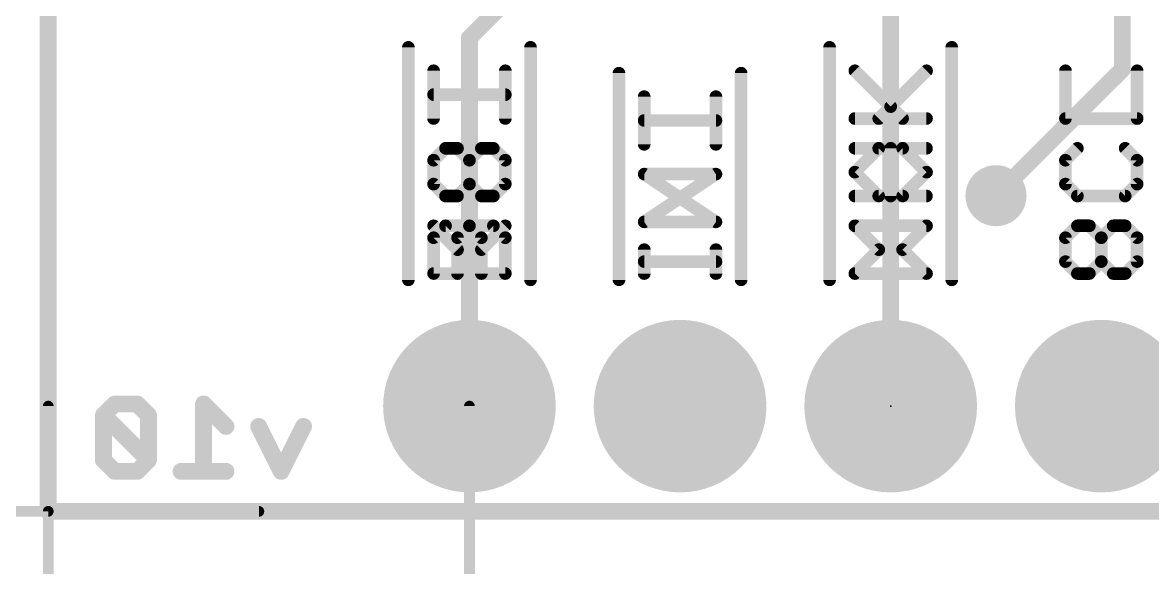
# Model space of a CAD drawing. Extents: x -34 to 73, y -25 to 33.
# Drawn here: x -0.31 to 13.32, y -0.68 to 5.9 of the extents above; entities that cross this region are included whole.
import ezdxf

# ---------------------------------------------------------------- set-up
doc = ezdxf.new("R2010")
doc.units = 0
for name, color, linetype in [('16', 132, 'CONTINUOUS'), ('17', 110, 'CONTINUOUS'), ('18', 110, 'CONTINUOUS'), ('20', 53, 'CONTINUOUS'), ('21', 41, 'CONTINUOUS'), ('22', 40, 'CONTINUOUS'), ('23', 53, 'CONTINUOUS'), ('29', 253, 'CONTINUOUS'), ('47', 253, 'CONTINUOUS'), ('51', 53, 'CONTINUOUS')]:
    doc.layers.add(name, color=color, linetype=linetype)

# ---------------------------------------------------------------- blocks, each defined once
blk = doc.blocks.new('RECT')
blk.add_solid([(-0.5, -0.5), (0.5, -0.5), (-0.5, 0.5), (0.5, 0.5)])
blk = doc.blocks.new('ROUNDP')
at = {"const_width": 0.5}
blk.add_lwpolyline([(0, -0.25, 1), (0, 0.25, 1), (0, -0.25)], format="xyb", dxfattribs=at)
blk = doc.blocks.new('ROUNDV')
at = {"const_width": 0.5}
blk.add_lwpolyline([(0, -0.25, 1), (0, 0.25, 1), (0, -0.25)], format="xyb", dxfattribs=at)

msp = doc.modelspace()

# ---------------------------------------------------------------- linework, layer by layer
at = {"layer": '16', "const_width": 0.2032}
for points in [[(0, 0), (0, 25.4)], [(12.954, 5.334), (12.954, 8.636)], [(10.16, 1.27), (10.16, 7.874)], [(6.35, 6.985), (5.08, 5.715)], [(5.08, 5.715), (5.08, 1.27)], [(11.43, 3.81), (12.954, 5.334)], [(0.8019, 1.2961), (0.6663, 1.1605)], [(1.0731, 1.2961), (0.8019, 1.2961)], [(1.2086, 1.1605), (1.0731, 1.2961)], [(2.1442, 1.0249), (1.873, 1.2961)], [(1.873, 1.2961), (1.873, 0.4826)], [(0.6663, 1.1605), (0.6663, 0.6182)], [(1.2086, 0.6182), (0.6663, 1.1605)], [(1.2086, 0.6182), (1.2086, 1.1605)], [(2.8085, 0.4826), (2.5373, 1.0249)], [(3.0797, 1.0249), (2.8085, 0.4826)], [(0.6663, 0.6182), (0.8019, 0.4826)], [(1.0731, 0.4826), (1.2086, 0.6182)], [(0.8019, 0.4826), (1.0731, 0.4826)], [(2.1442, 0.4826), (1.6018, 0.4826)], [(25.4, 0), (0, 0)]]:
    msp.add_lwpolyline(points, dxfattribs=at)
at = {"layer": '16', "const_width": 0.1016}
for points in [[(5.1308, 5.715, 1), (5.0292, 5.715)], [(5.0441, 5.7509, 1), (5.1159, 5.6791)], [(12.9032, 5.334, 1), (13.0048, 5.334)], [(12.9899, 5.2981, 1), (12.9181, 5.3699)], [(11.3941, 3.8459, 1), (11.4659, 3.7741)], [(0.8019, 1.3469, 1), (0.8019, 1.2453)], [(0.8378, 1.2602, 1), (0.766, 1.332)], [(1.109, 1.332, 1), (1.0371, 1.2602)], [(1.0731, 1.2453, 1), (1.0731, 1.3469)], [(1.9089, 1.332, 1), (1.8371, 1.2602)], [(1.9238, 1.2961, 1), (1.8222, 1.2961)], [(0.7171, 1.1605, 1), (0.6155, 1.1605)], [(0.7022, 1.1964, 1), (0.6304, 1.1246)], [(0.6304, 1.1964, 1), (0.7022, 1.1246)], [(1.2594, 1.1605, 1), (1.1578, 1.1605)], [(1.1727, 1.1246, 1), (1.2446, 1.1964)], [(5.0292, 1.27, 1), (5.1308, 1.27)], [(10.1092, 1.27, 1), (10.2108, 1.27)], [(2.1082, 0.989, 1), (2.1801, 1.0608)], [(2.5828, 1.0476, 1), (2.4919, 1.0022)], [(3.1251, 1.0022, 1), (3.0342, 1.0476)], [(0.7022, 0.6541, 1), (0.6304, 0.5823)], [(1.2446, 0.5823, 1), (1.1727, 0.6541)], [(1.1727, 0.5823, 1), (1.2446, 0.6541)], [(0.6155, 0.6182, 1), (0.7171, 0.6182)], [(0.8019, 0.5334, 1), (0.8019, 0.4318)], [(0.766, 0.4467, 1), (0.8378, 0.5185)], [(1.0371, 0.5185, 1), (1.109, 0.4467)], [(1.0731, 0.4318, 1), (1.0731, 0.5334)], [(1.1578, 0.6182, 1), (1.2594, 0.6182)], [(1.6018, 0.5334, 1), (1.6018, 0.4318)], [(2.1442, 0.4318, 1), (2.1442, 0.5334)], [(2.7631, 0.5053, 1), (2.854, 0.4599)], [(2.7631, 0.4599, 1), (2.854, 0.5053)], [(1.8222, 0.4826, 1), (1.9238, 0.4826)], [(0, 0.0508, 1), (0, -0.0508)], [(-0.0508, 0, 1), (0.0508, 0)]]:
    msp.add_lwpolyline(points, format="xyb", dxfattribs=at)
at = {"layer": '20', "const_width": 0.2032}
for points in [[(0, 0), (0, 25.4)], [(25.4, 0), (0, 0)]]:
    msp.add_lwpolyline(points, dxfattribs=at)
at = {"layer": '20', "const_width": 0.1016}
for points in [[(0, 0.0508, 1), (0, -0.0508)], [(-0.0508, 0, 1), (0.0508, 0)]]:
    msp.add_lwpolyline(points, format="xyb", dxfattribs=at)
at = {"layer": '21', "const_width": 0.1524}
for points in [[(4.3434, 2.794), (4.3434, 5.6006)], [(9.4234, 2.794), (9.4234, 5.6006)], [(4.6475, 4.7412), (4.6475, 5.3175)], [(6.8834, 2.794), (6.8834, 5.2887)], [(10.3037, 4.7412), (9.7275, 5.3175)], [(10.1596, 4.8853), (10.5918, 5.3175)], [(13.1318, 4.7412), (13.1318, 5.3175)], [(5.5118, 5.0293), (4.6475, 5.0293)], [(7.1875, 4.4294), (7.1875, 5.0056)], [(8.0518, 4.7175), (7.1875, 4.7175)], [(9.7275, 4.7412), (10.5918, 4.7412)], [(12.2675, 4.7412), (13.1318, 4.7412)], [(4.7915, 4.3819), (4.6475, 4.2379)], [(5.0796, 4.2379), (5.2237, 4.3819)], [(5.2237, 4.3819), (5.3677, 4.3819)], [(5.3677, 4.3819), (5.5118, 4.2379)], [(9.7275, 4.0938), (10.0156, 4.3819)], [(10.0156, 4.3819), (10.5918, 4.3819)], [(10.1596, 3.8057), (10.1596, 4.3819)], [(12.4115, 4.3819), (12.2675, 4.2379)], [(13.1318, 4.2379), (12.9877, 4.3819)], [(4.6475, 4.2379), (4.6475, 3.9498)], [(5.0796, 3.9498), (5.0796, 4.2379)], [(5.5118, 4.2379), (5.5118, 3.9498)], [(12.2675, 4.2379), (12.2675, 3.9498)], [(13.1318, 3.9498), (13.1318, 4.2379)], [(7.1875, 3.4939), (8.0518, 4.0701)], [(8.0518, 4.0701), (7.1875, 4.0701)], [(10.0156, 3.8057), (9.7275, 4.0938)], [(4.6475, 3.9498), (4.7915, 3.8057)], [(4.9356, 3.8057), (5.0796, 3.9498)], [(5.5118, 3.9498), (5.3677, 3.8057)], [(12.2675, 3.9498), (12.4115, 3.8057)], [(12.9877, 3.8057), (13.1318, 3.9498)], [(4.7915, 3.8057), (4.9356, 3.8057)], [(10.5918, 3.8057), (10.0156, 3.8057)], [(12.4115, 3.8057), (12.9877, 3.8057)], [(8.0518, 3.4939), (7.1875, 3.4939)], [(4.6475, 3.3024), (4.7915, 3.4464)], [(4.7915, 3.4464), (5.0796, 3.4464)], [(5.0796, 3.4464), (5.2237, 3.3024)], [(5.2237, 3.1583), (5.5118, 3.4464)], [(10.5918, 3.4464), (9.7275, 3.4464)], [(10.3037, 3.1583), (10.5918, 3.4464)], [(12.4115, 3.4464), (12.2675, 3.3024)], [(12.6996, 3.3024), (12.8437, 3.4464)], [(12.8437, 3.4464), (12.9877, 3.4464)], [(12.9877, 3.4464), (13.1318, 3.3024)], [(4.6475, 2.8702), (4.6475, 3.3024)], [(5.2237, 3.3024), (5.2237, 2.8702)], [(12.2675, 3.3024), (12.2675, 3.0143)], [(12.6996, 3.0143), (12.6996, 3.3024)], [(13.1318, 3.3024), (13.1318, 3.0143)], [(7.1875, 2.8702), (7.1875, 3.1583)], [(8.0518, 2.8702), (8.0518, 3.1583)], [(10.5918, 2.8702), (10.3037, 3.1583)], [(8.0518, 3.0143), (7.1875, 3.0143)], [(12.2675, 3.0143), (12.4115, 2.8702)], [(12.5556, 2.8702), (12.6996, 3.0143)], [(13.1318, 3.0143), (12.9877, 2.8702)], [(5.5118, 2.8702), (4.6475, 2.8702)], [(9.7275, 2.8702), (10.5918, 2.8702)], [(12.4115, 2.8702), (12.5556, 2.8702)]]:
    msp.add_lwpolyline(points, dxfattribs=at)
at = {"layer": '21', "const_width": 0.0762}
for points in [[(4.3815, 5.6006, 1), (4.3053, 5.6006)], [(9.4615, 5.6006, 1), (9.3853, 5.6006)], [(4.6856, 5.3175, 1), (4.6094, 5.3175)], [(6.9215, 5.2887, 1), (6.8453, 5.2887)], [(9.7544, 5.3444, 1), (9.7005, 5.2905)], [(10.6187, 5.2905, 1), (10.5649, 5.3444)], [(13.1699, 5.3175, 1), (13.0937, 5.3175)], [(4.6475, 5.0675, 1), (4.6475, 4.9912)], [(5.5118, 4.9912, 1), (5.5118, 5.0675)], [(7.2256, 5.0056, 1), (7.1494, 5.0056)], [(10.1327, 4.9122, 1), (10.1866, 4.8584)], [(4.6094, 4.7412, 1), (4.6856, 4.7412)], [(7.1875, 4.7556, 1), (7.1875, 4.6794)], [(8.0518, 4.6794, 1), (8.0518, 4.7556)], [(9.7275, 4.7793, 1), (9.7275, 4.7031)], [(10.2767, 4.7143, 1), (10.3306, 4.7682)], [(10.5918, 4.7031, 1), (10.5918, 4.7793)], [(12.2675, 4.7793, 1), (12.2675, 4.7031)], [(13.0937, 4.7412, 1), (13.1699, 4.7412)], [(13.1318, 4.7031, 1), (13.1318, 4.7793)], [(4.8185, 4.355, 1), (4.7646, 4.4089)], [(5.2237, 4.42, 1), (5.2237, 4.3438)], [(5.2506, 4.355, 1), (5.1967, 4.4089)], [(5.3947, 4.4089, 1), (5.3408, 4.355)], [(5.3677, 4.3438, 1), (5.3677, 4.42)], [(7.1494, 4.4294, 1), (7.2256, 4.4294)], [(10.0156, 4.42, 1), (10.0156, 4.3438)], [(10.0425, 4.355, 1), (9.9886, 4.4089)], [(10.1977, 4.3819, 1), (10.1215, 4.3819)], [(10.5918, 4.3438, 1), (10.5918, 4.42)], [(12.4385, 4.355, 1), (12.3846, 4.4089)], [(13.0147, 4.4089, 1), (12.9608, 4.355)], [(4.6205, 4.2648, 1), (4.6744, 4.2109)], [(4.6856, 4.2379, 1), (4.6094, 4.2379)], [(5.1177, 4.2379, 1), (5.0415, 4.2379)], [(5.0527, 4.2648, 1), (5.1066, 4.2109)], [(5.5499, 4.2379, 1), (5.4737, 4.2379)], [(5.4849, 4.2109, 1), (5.5387, 4.2648)], [(12.2405, 4.2648, 1), (12.2944, 4.2109)], [(12.3056, 4.2379, 1), (12.2294, 4.2379)], [(13.1699, 4.2379, 1), (13.0937, 4.2379)], [(13.1049, 4.2109, 1), (13.1587, 4.2648)], [(7.1875, 4.1082, 1), (7.1875, 4.032)], [(8.0729, 4.0384, 1), (8.0307, 4.1018)], [(8.0518, 4.032, 1), (8.0518, 4.1082)], [(9.7544, 4.1208, 1), (9.7005, 4.0669)], [(9.7005, 4.1208, 1), (9.7544, 4.0669)], [(4.6744, 3.9767, 1), (4.6205, 3.9228)], [(4.6094, 3.9498, 1), (4.6856, 3.9498)], [(5.0415, 3.9498, 1), (5.1177, 3.9498)], [(5.1066, 3.9228, 1), (5.0527, 3.9767)], [(5.4737, 3.9498, 1), (5.5499, 3.9498)], [(5.5387, 3.9228, 1), (5.4849, 3.9767)], [(12.2944, 3.9767, 1), (12.2405, 3.9228)], [(12.2294, 3.9498, 1), (12.3056, 3.9498)], [(13.0937, 3.9498, 1), (13.1699, 3.9498)], [(13.1587, 3.9228, 1), (13.1049, 3.9767)], [(4.7915, 3.8438, 1), (4.7915, 3.7676)], [(4.7646, 3.7788, 1), (4.8185, 3.8327)], [(4.9086, 3.8327, 1), (4.9625, 3.7788)], [(4.9356, 3.7676, 1), (4.9356, 3.8438)], [(5.3408, 3.8327, 1), (5.3947, 3.7788)], [(10.0156, 3.8438, 1), (10.0156, 3.7676)], [(9.9886, 3.7788, 1), (10.0425, 3.8327)], [(10.1215, 3.8057, 1), (10.1977, 3.8057)], [(10.5918, 3.7676, 1), (10.5918, 3.8438)], [(12.4115, 3.8438, 1), (12.4115, 3.7676)], [(12.3846, 3.7788, 1), (12.4385, 3.8327)], [(12.9608, 3.8327, 1), (13.0147, 3.7788)], [(12.9877, 3.7676, 1), (12.9877, 3.8438)], [(7.1663, 3.5256, 1), (7.2086, 3.4622)], [(7.1875, 3.532, 1), (7.1875, 3.4558)], [(8.0518, 3.4558, 1), (8.0518, 3.532)], [(4.7915, 3.4845, 1), (4.7915, 3.4083)], [(4.8185, 3.4195, 1), (4.7646, 3.4734)], [(5.1066, 3.4734, 1), (5.0527, 3.4195)], [(5.0796, 3.4083, 1), (5.0796, 3.4845)], [(5.5387, 3.4195, 1), (5.4849, 3.4734)], [(9.7275, 3.4845, 1), (9.7275, 3.4083)], [(10.6187, 3.4195, 1), (10.5649, 3.4734)], [(10.5918, 3.4083, 1), (10.5918, 3.4845)], [(12.4385, 3.4195, 1), (12.3846, 3.4734)], [(12.8437, 3.4845, 1), (12.8437, 3.4083)], [(12.8706, 3.4195, 1), (12.8167, 3.4734)], [(13.0147, 3.4734, 1), (12.9608, 3.4195)], [(12.9877, 3.4083, 1), (12.9877, 3.4845)], [(4.6205, 3.3293, 1), (4.6744, 3.2754)], [(4.6856, 3.3024, 1), (4.6094, 3.3024)], [(5.2618, 3.3024, 1), (5.1856, 3.3024)], [(5.1967, 3.2754, 1), (5.2506, 3.3293)], [(12.2405, 3.3293, 1), (12.2944, 3.2754)], [(12.3056, 3.3024, 1), (12.2294, 3.3024)], [(12.7377, 3.3024, 1), (12.6615, 3.3024)], [(12.6727, 3.3293, 1), (12.7266, 3.2754)], [(13.1699, 3.3024, 1), (13.0937, 3.3024)], [(13.1049, 3.2754, 1), (13.1587, 3.3293)], [(5.1967, 3.1853, 1), (5.2506, 3.1314)], [(7.2256, 3.1583, 1), (7.1494, 3.1583)], [(8.0899, 3.1583, 1), (8.0137, 3.1583)], [(10.3306, 3.1853, 1), (10.2767, 3.1314)], [(10.2767, 3.1853, 1), (10.3306, 3.1314)], [(7.1875, 3.0524, 1), (7.1875, 2.9762)], [(8.0518, 2.9762, 1), (8.0518, 3.0524)], [(12.2944, 3.0412, 1), (12.2405, 2.9873)], [(12.2294, 3.0143, 1), (12.3056, 3.0143)], [(12.6615, 3.0143, 1), (12.7377, 3.0143)], [(12.7266, 2.9873, 1), (12.6727, 3.0412)], [(13.0937, 3.0143, 1), (13.1699, 3.0143)], [(13.1587, 2.9873, 1), (13.1049, 3.0412)], [(4.6475, 2.9083, 1), (4.6475, 2.8321)], [(4.6094, 2.8702, 1), (4.6856, 2.8702)], [(5.1856, 2.8702, 1), (5.2618, 2.8702)], [(5.5118, 2.8321, 1), (5.5118, 2.9083)], [(7.1494, 2.8702, 1), (7.2256, 2.8702)], [(8.0137, 2.8702, 1), (8.0899, 2.8702)], [(9.7275, 2.9083, 1), (9.7275, 2.8321)], [(10.5649, 2.8433, 1), (10.6187, 2.8971)], [(10.5918, 2.8321, 1), (10.5918, 2.9083)], [(12.4115, 2.9083, 1), (12.4115, 2.8321)], [(12.3846, 2.8433, 1), (12.4385, 2.8971)], [(12.5286, 2.8971, 1), (12.5825, 2.8433)], [(12.5556, 2.8321, 1), (12.5556, 2.9083)], [(12.9608, 2.8971, 1), (13.0147, 2.8433)], [(4.3053, 2.794, 1), (4.3815, 2.794)], [(6.8453, 2.794, 1), (6.9215, 2.794)], [(9.3853, 2.794, 1), (9.4615, 2.794)]]:
    msp.add_lwpolyline(points, format="xyb", dxfattribs=at)
at = {"layer": '22', "const_width": 0.1524}
for points in [[(5.8166, 2.794), (5.8166, 5.6006)], [(10.8966, 2.794), (10.8966, 5.6006)], [(5.5125, 4.7412), (5.5125, 5.3175)], [(8.3566, 2.794), (8.3566, 5.2887)], [(10.1604, 4.8853), (9.7282, 5.3175)], [(10.0163, 4.7412), (10.5925, 5.3175)], [(12.2682, 4.7412), (12.2682, 5.3175)], [(4.6482, 5.0293), (5.5125, 5.0293)], [(8.0525, 4.4294), (8.0525, 5.0056)], [(7.1882, 4.7175), (8.0525, 4.7175)], [(10.5925, 4.7412), (9.7282, 4.7412)], [(13.1325, 4.7412), (12.2682, 4.7412)], [(4.7923, 4.3819), (4.6482, 4.2379)], [(4.9363, 4.3819), (4.7923, 4.3819)], [(5.0804, 4.2379), (4.9363, 4.3819)], [(5.3685, 4.3819), (5.5125, 4.2379)], [(10.3044, 4.3819), (9.7282, 4.3819)], [(10.1604, 3.8057), (10.1604, 4.3819)], [(10.5925, 4.0938), (10.3044, 4.3819)], [(12.2682, 4.2379), (12.4123, 4.3819)], [(12.9885, 4.3819), (13.1325, 4.2379)], [(4.6482, 4.2379), (4.6482, 3.9498)], [(5.0804, 3.9498), (5.0804, 4.2379)], [(5.5125, 4.2379), (5.5125, 3.9498)], [(12.2682, 3.9498), (12.2682, 4.2379)], [(13.1325, 4.2379), (13.1325, 3.9498)], [(8.0525, 3.4939), (7.1882, 4.0701)], [(7.1882, 4.0701), (8.0525, 4.0701)], [(10.3044, 3.8057), (10.5925, 4.0938)], [(4.6482, 3.9498), (4.7923, 3.8057)], [(5.2244, 3.8057), (5.0804, 3.9498)], [(5.5125, 3.9498), (5.3685, 3.8057)], [(12.4123, 3.8057), (12.2682, 3.9498)], [(13.1325, 3.9498), (12.9885, 3.8057)], [(5.3685, 3.8057), (5.2244, 3.8057)], [(9.7282, 3.8057), (10.3044, 3.8057)], [(12.9885, 3.8057), (12.4123, 3.8057)], [(7.1882, 3.4939), (8.0525, 3.4939)], [(4.9363, 3.1583), (4.6482, 3.4464)], [(5.0804, 3.4464), (4.9363, 3.3024)], [(5.3685, 3.4464), (5.0804, 3.4464)], [(5.5125, 3.3024), (5.3685, 3.4464)], [(10.0163, 3.1583), (9.7282, 3.4464)], [(9.7282, 3.4464), (10.5925, 3.4464)], [(12.4123, 3.4464), (12.2682, 3.3024)], [(12.5563, 3.4464), (12.4123, 3.4464)], [(12.7004, 3.3024), (12.5563, 3.4464)], [(12.9885, 3.4464), (13.1325, 3.3024)], [(4.9363, 3.3024), (4.9363, 2.8702)], [(5.5125, 2.8702), (5.5125, 3.3024)], [(12.2682, 3.3024), (12.2682, 3.0143)], [(12.7004, 3.0143), (12.7004, 3.3024)], [(13.1325, 3.3024), (13.1325, 3.0143)], [(7.1882, 2.8702), (7.1882, 3.1583)], [(8.0525, 2.8702), (8.0525, 3.1583)], [(9.7282, 2.8702), (10.0163, 3.1583)], [(7.1882, 3.0143), (8.0525, 3.0143)], [(12.2682, 3.0143), (12.4123, 2.8702)], [(12.8444, 2.8702), (12.7004, 3.0143)], [(13.1325, 3.0143), (12.9885, 2.8702)], [(4.6482, 2.8702), (5.5125, 2.8702)], [(10.5925, 2.8702), (9.7282, 2.8702)], [(12.9885, 2.8702), (12.8444, 2.8702)]]:
    msp.add_lwpolyline(points, dxfattribs=at)
at = {"layer": '22', "const_width": 0.0762}
for points in [[(5.8547, 5.6006, 1), (5.7785, 5.6006)], [(10.9347, 5.6006, 1), (10.8585, 5.6006)], [(5.5506, 5.3175, 1), (5.4744, 5.3175)], [(8.3947, 5.2887, 1), (8.3185, 5.2887)], [(9.7551, 5.3444, 1), (9.7013, 5.2905)], [(10.6195, 5.2905, 1), (10.5656, 5.3444)], [(12.3063, 5.3175, 1), (12.2301, 5.3175)], [(4.6482, 5.0675, 1), (4.6482, 4.9912)], [(5.5125, 4.9912, 1), (5.5125, 5.0675)], [(8.0906, 5.0056, 1), (8.0144, 5.0056)], [(10.1334, 4.8584, 1), (10.1873, 4.9122)], [(5.4744, 4.7412, 1), (5.5506, 4.7412)], [(7.1882, 4.7556, 1), (7.1882, 4.6794)], [(8.0525, 4.6794, 1), (8.0525, 4.7556)], [(9.7282, 4.7793, 1), (9.7282, 4.7031)], [(9.9894, 4.7682, 1), (10.0433, 4.7143)], [(10.5925, 4.7031, 1), (10.5925, 4.7793)], [(12.2682, 4.7793, 1), (12.2682, 4.7031)], [(12.2301, 4.7412, 1), (12.3063, 4.7412)], [(13.1325, 4.7031, 1), (13.1325, 4.7793)], [(4.7923, 4.42, 1), (4.7923, 4.3438)], [(4.8192, 4.355, 1), (4.7653, 4.4089)], [(4.9633, 4.4089, 1), (4.9094, 4.355)], [(4.9363, 4.3438, 1), (4.9363, 4.42)], [(5.3954, 4.4089, 1), (5.3415, 4.355)], [(8.0144, 4.4294, 1), (8.0906, 4.4294)], [(9.7282, 4.42, 1), (9.7282, 4.3438)], [(10.1985, 4.3819, 1), (10.1223, 4.3819)], [(10.3314, 4.4089, 1), (10.2775, 4.355)], [(10.3044, 4.3438, 1), (10.3044, 4.42)], [(12.4392, 4.355, 1), (12.3853, 4.4089)], [(13.0154, 4.4089, 1), (12.9615, 4.355)], [(4.6863, 4.2379, 1), (4.6101, 4.2379)], [(4.6213, 4.2648, 1), (4.6751, 4.2109)], [(5.1185, 4.2379, 1), (5.0423, 4.2379)], [(5.0534, 4.2109, 1), (5.1073, 4.2648)], [(5.5506, 4.2379, 1), (5.4744, 4.2379)], [(5.4856, 4.2109, 1), (5.5395, 4.2648)], [(12.3063, 4.2379, 1), (12.2301, 4.2379)], [(12.2413, 4.2648, 1), (12.2951, 4.2109)], [(13.1706, 4.2379, 1), (13.0944, 4.2379)], [(13.1056, 4.2109, 1), (13.1595, 4.2648)], [(7.2093, 4.1018, 1), (7.1671, 4.0384)], [(7.1882, 4.1082, 1), (7.1882, 4.032)], [(8.0525, 4.032, 1), (8.0525, 4.1082)], [(10.6195, 4.0669, 1), (10.5656, 4.1208)], [(10.5656, 4.0669, 1), (10.6195, 4.1208)], [(4.6751, 3.9767, 1), (4.6213, 3.9228)], [(4.6101, 3.9498, 1), (4.6863, 3.9498)], [(5.1073, 3.9767, 1), (5.0534, 3.9228)], [(5.0423, 3.9498, 1), (5.1185, 3.9498)], [(5.4744, 3.9498, 1), (5.5506, 3.9498)], [(5.5395, 3.9228, 1), (5.4856, 3.9767)], [(12.2951, 3.9767, 1), (12.2413, 3.9228)], [(12.2301, 3.9498, 1), (12.3063, 3.9498)], [(13.0944, 3.9498, 1), (13.1706, 3.9498)], [(13.1595, 3.9228, 1), (13.1056, 3.9767)], [(4.7653, 3.7788, 1), (4.8192, 3.8327)], [(5.2244, 3.8438, 1), (5.2244, 3.7676)], [(5.1975, 3.7788, 1), (5.2514, 3.8327)], [(5.3415, 3.8327, 1), (5.3954, 3.7788)], [(5.3685, 3.7676, 1), (5.3685, 3.8438)], [(9.7282, 3.8438, 1), (9.7282, 3.7676)], [(10.1223, 3.8057, 1), (10.1985, 3.8057)], [(10.2775, 3.8327, 1), (10.3314, 3.7788)], [(10.3044, 3.7676, 1), (10.3044, 3.8438)], [(12.4123, 3.8438, 1), (12.4123, 3.7676)], [(12.3853, 3.7788, 1), (12.4392, 3.8327)], [(12.9615, 3.8327, 1), (13.0154, 3.7788)], [(12.9885, 3.7676, 1), (12.9885, 3.8438)], [(7.1882, 3.532, 1), (7.1882, 3.4558)], [(8.0314, 3.4622, 1), (8.0737, 3.5256)], [(8.0525, 3.4558, 1), (8.0525, 3.532)], [(4.6751, 3.4734, 1), (4.6213, 3.4195)], [(5.0804, 3.4845, 1), (5.0804, 3.4083)], [(5.1073, 3.4195, 1), (5.0534, 3.4734)], [(5.3954, 3.4734, 1), (5.3415, 3.4195)], [(5.3685, 3.4083, 1), (5.3685, 3.4845)], [(9.7551, 3.4734, 1), (9.7013, 3.4195)], [(9.7282, 3.4845, 1), (9.7282, 3.4083)], [(10.5925, 3.4083, 1), (10.5925, 3.4845)], [(12.4123, 3.4845, 1), (12.4123, 3.4083)], [(12.4392, 3.4195, 1), (12.3853, 3.4734)], [(12.5833, 3.4734, 1), (12.5294, 3.4195)], [(12.5563, 3.4083, 1), (12.5563, 3.4845)], [(13.0154, 3.4734, 1), (12.9615, 3.4195)], [(4.9744, 3.3024, 1), (4.8982, 3.3024)], [(4.9094, 3.3293, 1), (4.9633, 3.2754)], [(5.5506, 3.3024, 1), (5.4744, 3.3024)], [(5.4856, 3.2754, 1), (5.5395, 3.3293)], [(12.3063, 3.3024, 1), (12.2301, 3.3024)], [(12.2413, 3.3293, 1), (12.2951, 3.2754)], [(12.7385, 3.3024, 1), (12.6623, 3.3024)], [(12.6734, 3.2754, 1), (12.7273, 3.3293)], [(13.1706, 3.3024, 1), (13.0944, 3.3024)], [(13.1056, 3.2754, 1), (13.1595, 3.3293)], [(4.9094, 3.1314, 1), (4.9633, 3.1853)], [(7.2263, 3.1583, 1), (7.1501, 3.1583)], [(8.0906, 3.1583, 1), (8.0144, 3.1583)], [(10.0433, 3.1314, 1), (9.9894, 3.1853)], [(9.9894, 3.1314, 1), (10.0433, 3.1853)], [(7.1882, 3.0524, 1), (7.1882, 2.9762)], [(8.0525, 2.9762, 1), (8.0525, 3.0524)], [(12.2951, 3.0412, 1), (12.2413, 2.9873)], [(12.2301, 3.0143, 1), (12.3063, 3.0143)], [(12.7273, 3.0412, 1), (12.6734, 2.9873)], [(12.6623, 3.0143, 1), (12.7385, 3.0143)], [(13.0944, 3.0143, 1), (13.1706, 3.0143)], [(13.1595, 2.9873, 1), (13.1056, 3.0412)], [(4.6482, 2.9083, 1), (4.6482, 2.8321)], [(4.8982, 2.8702, 1), (4.9744, 2.8702)], [(5.4744, 2.8702, 1), (5.5506, 2.8702)], [(5.5125, 2.8321, 1), (5.5125, 2.9083)], [(7.1501, 2.8702, 1), (7.2263, 2.8702)], [(8.0144, 2.8702, 1), (8.0906, 2.8702)], [(9.7282, 2.9083, 1), (9.7282, 2.8321)], [(9.7013, 2.8971, 1), (9.7551, 2.8433)], [(10.5925, 2.8321, 1), (10.5925, 2.9083)], [(12.3853, 2.8433, 1), (12.4392, 2.8971)], [(12.8444, 2.9083, 1), (12.8444, 2.8321)], [(12.8175, 2.8433, 1), (12.8714, 2.8971)], [(12.9615, 2.8971, 1), (13.0154, 2.8433)], [(12.9885, 2.8321, 1), (12.9885, 2.9083)], [(5.7785, 2.794, 1), (5.8547, 2.794)], [(8.3185, 2.794, 1), (8.3947, 2.794)], [(10.8585, 2.794, 1), (10.9347, 2.794)]]:
    msp.add_lwpolyline(points, format="xyb", dxfattribs=at)
at = {"layer": '23'}
msp.add_point((10.16, 1.27), dxfattribs=at)
at = {"layer": '47', "const_width": 0.13}
for points in [[(0, 1.27), (0, -9.57)], [(5.08, 1.27), (5.08, -9.57)], [(0, 0), (-7.03, 0)], [(2.54, 0), (-3.22, 0)], [(0, 0), (0, -5.76)]]:
    msp.add_lwpolyline(points, dxfattribs=at)
at = {"layer": '47', "const_width": 0.065}
for points in [[(0.0325, 1.27, 1), (-0.0325, 1.27)], [(5.1125, 1.27, 1), (5.0475, 1.27)], [(0.0325, 0, 1), (-0.0325, 0)], [(0, -0.0325, 1), (0, 0.0325)], [(2.54, -0.0325, 1), (2.54, 0.0325)]]:
    msp.add_lwpolyline(points, format="xyb", dxfattribs=at)

# ---------------------------------------------------------------- block references
at = {"layer": '17', "xscale": 1.8796, "yscale": 1.8796, "rotation": 270}
for p in [(5.08, 1.27), (7.62, 1.27), (10.16, 1.27), (12.7, 1.27)]:
    msp.add_blockref('ROUNDP', p, dxfattribs=at)
at = {"layer": '18', "xscale": 0.7366, "yscale": 0.7366}
msp.add_blockref('ROUNDV', (11.43, 3.81), dxfattribs=at)
msp.add_blockref('ROUNDV', (11.43, 3.81), dxfattribs=at)
at = {"layer": '29', "xscale": 2.0828, "yscale": 2.0828, "rotation": 270}
for p in [(5.08, 1.27), (7.62, 1.27), (10.16, 1.27), (12.7, 1.27)]:
    msp.add_blockref('ROUNDP', p, dxfattribs=at)
at = {"layer": '51', "xscale": 0.508, "yscale": 0.508, "rotation": 180}
for p in [(5.08, 1.27), (7.62, 1.27), (10.16, 1.27), (12.7, 1.27)]:
    msp.add_blockref('RECT', p, dxfattribs=at)

doc.saveas('drawing.dxf')
